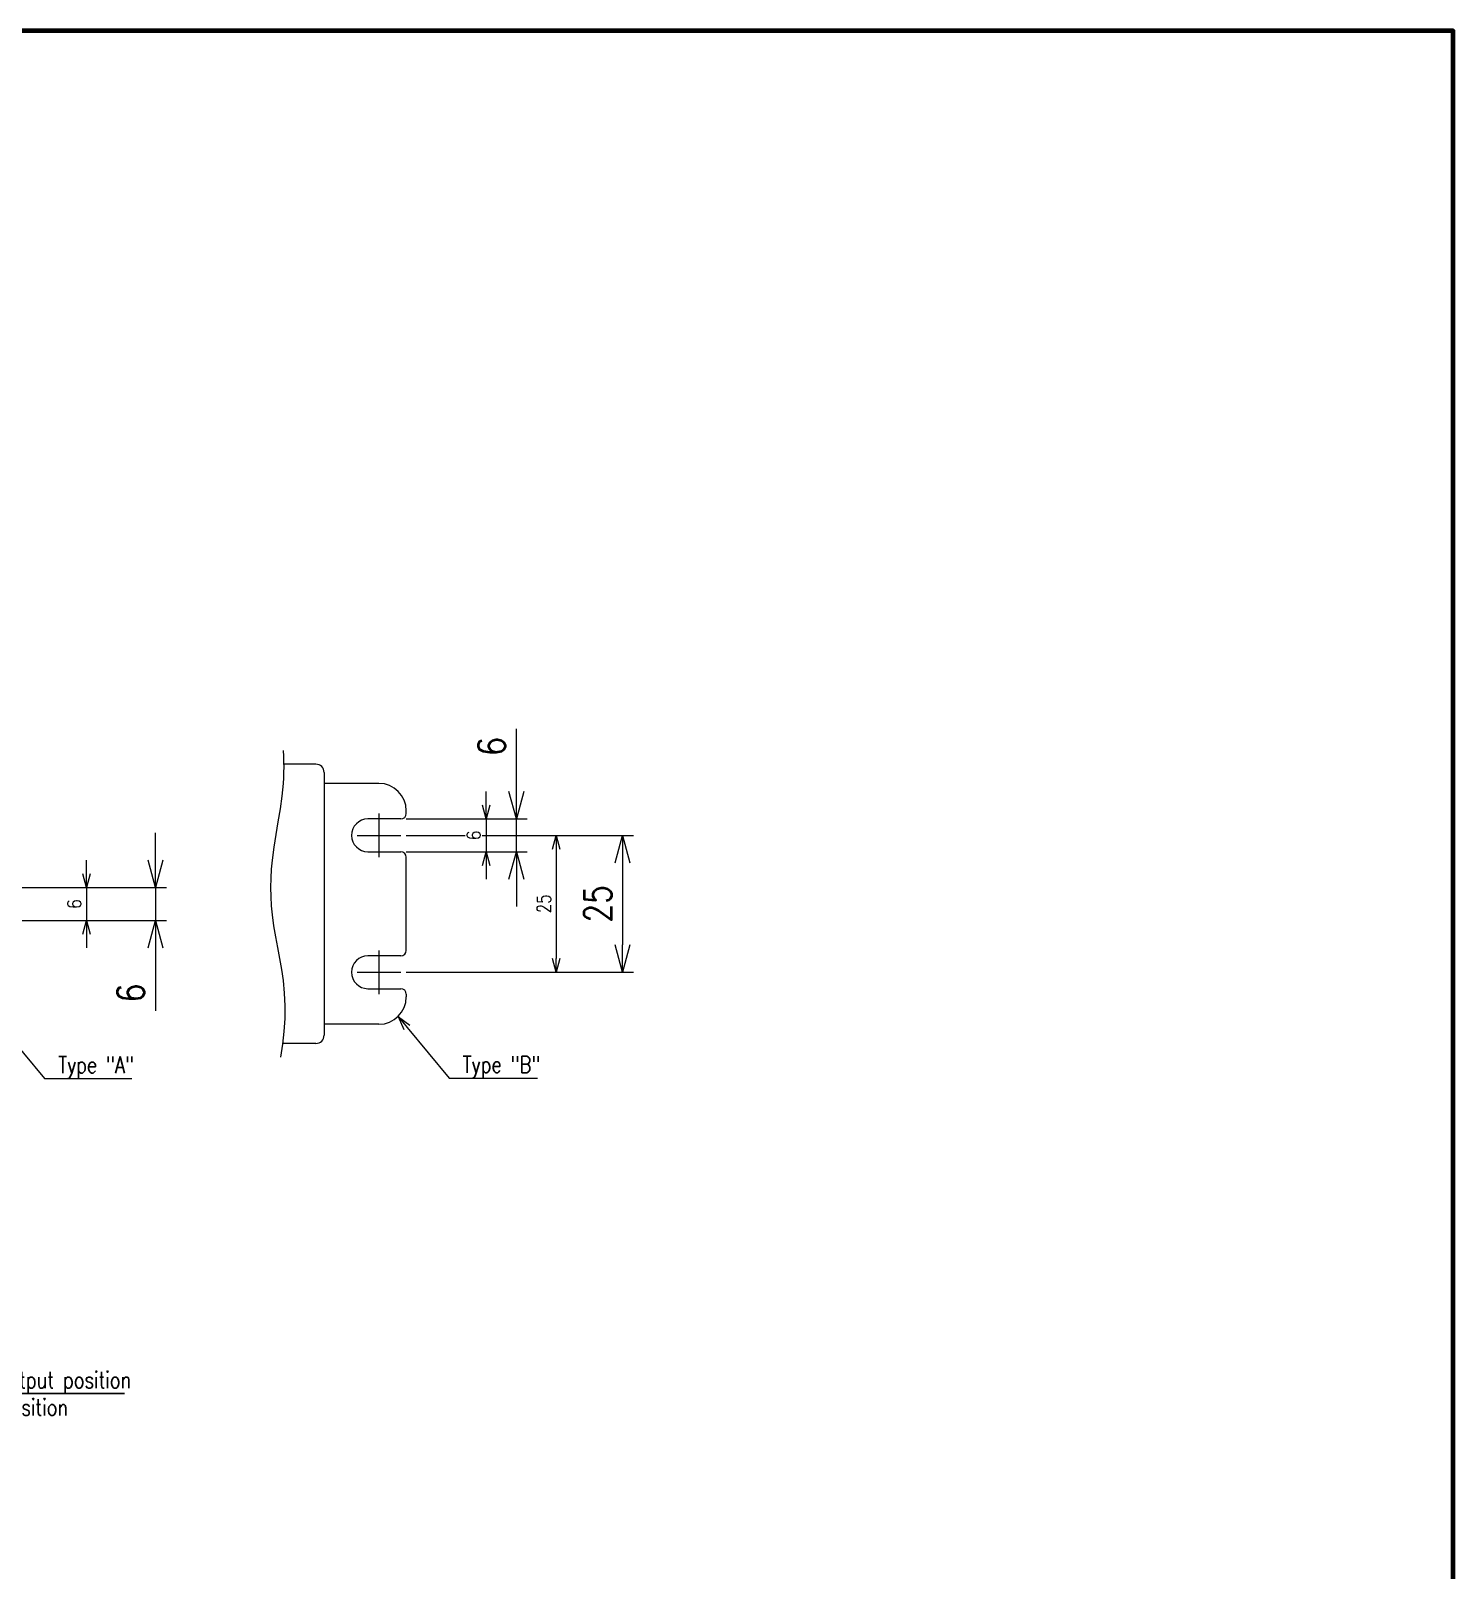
# Model space of a CAD drawing. Header units: millimetres. Extents: x 8 to 774, y 1 to 562.
# Drawn here: x 514.2 to 774, y 280.8 to 562 of the extents above; entities that cross this region are included whole.
import ezdxf
from ezdxf import colors
from ezdxf.entities.mleader import LeaderData, LeaderLine
from ezdxf.math import Vec2, Vec3

# ---------------------------------------------------------------- set-up
doc = ezdxf.new("R2010")
doc.units = ezdxf.units.MM
doc.layers.get('0').update_dxf_attribs({"lineweight": 9})
doc.layers.get('Defpoints').update_dxf_attribs({"lineweight": 9})
for name, color, linetype, lineweight in [('2KD_寸法1', 7, 'Continuous', 15), ('2KD_寸法1 @ 1', 7, 'Continuous', 15), ('2KD_寸法1 @ 2', 7, 'Continuous', 15), ('2KD_寸法１', 7, 'Continuous', 15), ('2KD_寸法１ @ 1', 7, 'Continuous', 15), ('2KD_寸法１ @ 2', 7, 'Continuous', 15), ('AUX', 7, 'Continuous', 40)]:
    doc.layers.add(name, color=color, linetype=linetype, lineweight=lineweight)
doc.styles.get("Standard").update_dxf_attribs({"font": 'simplex.shx', "width": 0.8, "bigfont": 'extfont.shx'})
doc.dimstyles.new('KD-STD', dxfattribs={"dimscale": 0, "dimtxt": 2.5, "dimasz": 2.5, "dimexe": 1, "dimexo": 1, "dimgap": 1, "dimtad": 1, "dimdsep": 46, "dimtxsty": 'Standard', "dimblk": 'OPEN30', "dimcen": 0, "dimadec": 0, "dimazin": 0, "dimtfac": 1, "dimtmove": 0, "dimatfit": 3, "dimldrblk": 'OPEN30', "dimfxl": 1, "dimtfill": 1, "dimtolj": 1, "dimtzin": 0, "dimlwd": 15, "dimlwe": 15, "dimarcsym": 0})

# ---------------------------------------------------------------- blocks, each defined once
blk = doc.blocks.new('_Open30')
at = {"lineweight": -2}
for p, q in [((-1, 0.26794919), (0, 0)), ((0, 0), (-1, -0.26794919)), ((0, 0), (-1, 0))]:
    blk.add_line(p, q, dxfattribs=at)
blk = doc.blocks.new('*D75')
at = {"layer": '2KD_寸法1', "color": 0, "lineweight": 15}
for p, q in [((524.423282329732, 407.979022340523), (524.423282329732, 410.479022340523)), ((508.8210916507225, 405.479022340523), (525.423282329732, 405.479022340523)), ((524.423282329732, 405.479022340523), (524.423282329732, 399.4790223405231)), ((508.8210916507225, 399.4790223405231), (525.423282329732, 399.4790223405231)), ((524.423282329732, 396.9790223405231), (524.423282329732, 394.4790223405231))]:
    blk.add_line(p, q, dxfattribs=at)
at = {"layer": 'Defpoints', "color": 0}
for p in [(507.8210916507226, 405.479022340523), (507.8210916507226, 399.4790223405231), (524.423282329732, 399.4790223405231)]:
    blk.add_point(p, dxfattribs=at)
at = {"layer": '2KD_寸法1', "color": 0, "lineweight": 15, "xscale": 2.5, "yscale": 2.5, "zscale": 2.5}
for p, rotation in [((524.423282329732, 405.479022340523), 270), ((524.423282329732, 399.4790223405231), 90)]:
    blk.add_blockref('_Open30', p, dxfattribs=dict(at, rotation=rotation))
at = {"layer": '2KD_寸法1', "color": 0, "insert": (522.1732823297319, 402.4790223405231), "char_height": 2.5, "attachment_point": 5, "rotation": 90, "bg_fill": 3, "box_fill_scale": 1.1, "bg_fill_color": 9, "bg_fill_true_color": 13158600, "bg_fill_transparency": 4391198}
blk.add_mtext('\\A1;6', dxfattribs=at)
blk = doc.blocks.new('*D76')
at = {"layer": '2KD_寸法1', "color": 0, "lineweight": 15}
for p, q in [((537.0254730087415, 410.479022340523), (537.0254730087415, 415.479022340523)), ((509.8210916507225, 405.479022340523), (539.0254730087415, 405.479022340523)), ((537.0254730087415, 405.479022340523), (537.0254730087415, 399.4790223405231)), ((509.8210916507225, 399.4790223405231), (539.0254730087415, 399.4790223405231)), ((537.0254730087415, 394.4790223405231), (537.0254730087415, 383.0028318643326))]:
    blk.add_line(p, q, dxfattribs=at)
at = {"layer": 'Defpoints', "color": 0}
for p in [(507.8210916507226, 405.479022340523), (507.8210916507226, 399.4790223405231), (537.0254730087415, 399.4790223405231)]:
    blk.add_point(p, dxfattribs=at)
at = {"layer": '2KD_寸法1', "color": 0, "lineweight": 15, "xscale": 5, "yscale": 5, "zscale": 5}
for p, rotation in [((537.0254730087415, 405.479022340523), 270), ((537.0254730087415, 399.4790223405231), 90)]:
    blk.add_blockref('_Open30', p, dxfattribs=dict(at, rotation=rotation))
at = {"layer": '2KD_寸法1', "color": 0, "insert": (532.5254730087414, 386.2409271024279), "char_height": 5, "attachment_point": 5, "rotation": 90, "bg_fill": 3, "box_fill_scale": 1.1, "bg_fill_color": 9, "bg_fill_true_color": 13158600, "bg_fill_transparency": 4391270}
blk.add_mtext('\\A1;6', dxfattribs=at)
blk = doc.blocks.new('*D87')
at = {"layer": '2KD_寸法１', "color": 0, "lineweight": 15}
for p, q in [((582.8146780798972, 415.029022340523), (611.2065820138793, 415.029022340523)), ((610.2065820138793, 412.529022340523), (610.2065820138793, 392.5290223405231)), ((582.8146780798972, 390.0290223405231), (611.2065820138793, 390.0290223405231))]:
    blk.add_line(p, q, dxfattribs=at)
at = {"layer": 'Defpoints', "color": 0}
for p in [(581.8146780798972, 415.029022340523), (581.8146780798972, 390.0290223405231), (610.2065820138793, 390.0290223405231)]:
    blk.add_point(p, dxfattribs=at)
at = {"layer": '2KD_寸法１', "color": 0, "lineweight": 15, "xscale": 2.5, "yscale": 2.5, "zscale": 2.5}
for p, rotation in [((610.2065820138793, 415.029022340523), 90), ((610.2065820138793, 390.0290223405231), 270)]:
    blk.add_blockref('_Open30', p, dxfattribs=dict(at, rotation=rotation))
at = {"layer": '2KD_寸法１', "color": 0, "insert": (607.9565820138791, 402.5290223405231), "char_height": 2.5, "attachment_point": 5, "rotation": 90, "bg_fill": 3, "box_fill_scale": 1.1, "bg_fill_color": 9, "bg_fill_true_color": 13158600, "bg_fill_transparency": 4391718}
blk.add_mtext('\\A1;25', dxfattribs=at)
blk = doc.blocks.new('*D91')
at = {"layer": '2KD_寸法１', "color": 0, "lineweight": 15}
for p, q in [((583.8146780798972, 415.029022340523), (624.2903086286306, 415.029022340523)), ((622.2903086286306, 410.029022340523), (622.2903086286306, 395.0290223405231)), ((583.8146780798972, 390.0290223405231), (624.2903086286306, 390.0290223405231))]:
    blk.add_line(p, q, dxfattribs=at)
at = {"layer": 'Defpoints', "color": 0}
for p in [(581.8146780798972, 415.029022340523), (581.8146780798972, 390.0290223405231), (622.2903086286306, 390.0290223405231)]:
    blk.add_point(p, dxfattribs=at)
at = {"layer": '2KD_寸法１', "color": 0, "lineweight": 15, "xscale": 5, "yscale": 5, "zscale": 5}
for p, rotation in [((622.2903086286306, 415.029022340523), 90), ((622.2903086286306, 390.0290223405231), 270)]:
    blk.add_blockref('_Open30', p, dxfattribs=dict(at, rotation=rotation))
at = {"layer": '2KD_寸法１', "color": 0, "insert": (617.7903086286304, 402.5290223405231), "char_height": 5, "attachment_point": 5, "rotation": 90, "bg_fill": 3, "box_fill_scale": 1.1, "bg_fill_color": 9, "bg_fill_true_color": 13158600, "bg_fill_transparency": 4391050}
blk.add_mtext('\\A1;25', dxfattribs=at)
blk = doc.blocks.new('*D88')
at = {"layer": '2KD_寸法１', "color": 0, "lineweight": 15}
for p, q in [((597.374965398297, 420.529022340523), (597.374965398297, 423.029022340523)), ((582.8146780798972, 418.029022340523), (598.374965398297, 418.029022340523)), ((597.374965398297, 418.029022340523), (597.374965398297, 412.029022340523)), ((582.8146780798972, 412.029022340523), (598.374965398297, 412.029022340523)), ((597.374965398297, 409.529022340523), (597.374965398297, 407.029022340523))]:
    blk.add_line(p, q, dxfattribs=at)
at = {"layer": 'Defpoints', "color": 0}
for p in [(581.8146780798972, 418.029022340523), (581.8146780798972, 412.029022340523), (597.374965398297, 412.029022340523)]:
    blk.add_point(p, dxfattribs=at)
at = {"layer": '2KD_寸法１', "color": 0, "lineweight": 15, "xscale": 2.5, "yscale": 2.5, "zscale": 2.5}
for p, rotation in [((597.374965398297, 418.029022340523), 270), ((597.374965398297, 412.029022340523), 90)]:
    blk.add_blockref('_Open30', p, dxfattribs=dict(at, rotation=rotation))
at = {"layer": '2KD_寸法１', "color": 0, "insert": (595.1249653982968, 415.0290223405231), "char_height": 2.5, "attachment_point": 5, "rotation": 90, "bg_fill": 3, "box_fill_scale": 1.1, "bg_fill_color": 9, "bg_fill_true_color": 13158600, "bg_fill_transparency": 4391466}
blk.add_mtext('\\A1;6', dxfattribs=at)
blk = doc.blocks.new('*D90')
at = {"layer": '2KD_寸法１', "color": 0, "lineweight": 15}
for p, q in [((602.9113517345596, 423.029022340523), (602.9113517345596, 434.5052128167135)), ((583.8146780798972, 418.029022340523), (604.9113517345595, 418.029022340523)), ((602.9113517345596, 412.029022340523), (602.9113517345596, 418.029022340523)), ((583.8146780798972, 412.029022340523), (604.9113517345595, 412.029022340523)), ((602.9113517345596, 407.029022340523), (602.9113517345596, 402.029022340523))]:
    blk.add_line(p, q, dxfattribs=at)
at = {"layer": 'Defpoints', "color": 0}
for p in [(581.8146780798972, 418.029022340523), (581.8146780798972, 412.029022340523), (602.9113517345596, 412.029022340523)]:
    blk.add_point(p, dxfattribs=at)
at = {"layer": '2KD_寸法１', "color": 0, "lineweight": 15, "xscale": 5, "yscale": 5, "zscale": 5}
for p, rotation in [((602.9113517345596, 418.029022340523), 270), ((602.9113517345596, 412.029022340523), 90)]:
    blk.add_blockref('_Open30', p, dxfattribs=dict(at, rotation=rotation))
at = {"layer": '2KD_寸法１', "color": 0, "insert": (598.4113517345595, 431.2671175786183), "char_height": 5, "attachment_point": 5, "rotation": 90, "bg_fill": 3, "box_fill_scale": 1.1, "bg_fill_color": 9, "bg_fill_true_color": 13158600, "bg_fill_transparency": 4391282}
blk.add_mtext('\\A1;6', dxfattribs=at)
blk = doc.blocks.new('A$C77025DBF')
for p, q in [((-1.499999999999884, 25.5), (-7.499999999999886, 25.5)), ((0, 24), (0, -24)), ((10.00000000000028, 22), (0, 22)), ((15.00000000000011, 16.5), (15.00000000000011, 17)), ((14.00000000000011, 15.5), (8, 15.5)), ((10.00000000000028, 16.5), (10.00000000000028, 8.5)), ((6.000000000000282, 12.5), (14.00000000000011, 12.5)), ((8, 9.5), (14.00000000000011, 9.5)), ((15.00000000000011, -8.5), (15.00000000000011, 8.5)), ((14.00000000000011, -9.5), (8, -9.5)), ((10.00000000000028, -8.5), (10.00000000000028, -16.5)), ((6.000000000000282, -12.5), (14.00000000000011, -12.5)), ((8, -15.5), (14.00000000000011, -15.5)), ((15.00000000000011, -16.5), (15.00000000000011, -17)), ((10.00000000000028, -22), (0, -22)), ((-1.499999999999884, -25.5), (-7.499999999999886, -25.5))]:
    blk.add_line(p, q)
blk.add_lwpolyline([(-7.499999999999886, 28), (-7.439099999999883, 26.9948999881745), (-7.402599999999947, 25.99189996719355), (-7.390399999999997, 24.99080002307886), (-7.402599999999947, 23.99189996719355), (-7.439099999999883, 22.99489998817449), (-7.499999999999886, 22), (-7.733199999999897, 19.66250002384191), (-8.060899999999947, 17.332200050354), (-8.442299999999875, 15.00499999523157), (-8.836499999999717, 12.67659997940058), (-9.202699999999991, 10.34300005435949), (-9.5, 8), (-9.648599999999758, 6.335999965667781), (-9.74029999999999, 4.667700052261409), (-9.773299999999947, 2.997400045394897), (-9.74549999999988, 1.327800035476684), (-9.655099999999948, -0.3387999534606934), (-9.5, -2), (-9.227399999999989, -4.011100053787173), (-8.887999999999748, -6.013700008392277), (-8.513699999999744, -8.010699987411499), (-8.136499999999955, -10.00530004501331), (-7.78789999999975, -12.00069999694818), (-7.499999999999886, -14), (-7.276899999999955, -16.3101999759674), (-7.176399999999942, -18.62960004806524), (-7.198399999999764, -20.95829999446875), (-7.343099999999878, -23.2963000535965), (-7.610299999999995, -25.64349997043616), (-7.999999999999886, -28)])
for centre, radius, start, end in [((-1.499999999999884, 24), 1.5, 0, 90), ((10.00000000000028, 17), 5, 0, 90), ((8, 12.5), 3, 90, 270), ((14.00000000000011, 16.5), 1, 270, 0), ((14.00000000000011, 8.5), 1, 0, 90), ((8, -12.5), 3, 90, 270), ((14.00000000000011, -8.5), 1, 270, 0), ((14.00000000000011, -16.5), 1, 0, 90), ((10.00000000000028, -17), 5, 270, 0), ((-1.499999999999884, -24), 1.5, 270, 0)]:
    blk.add_arc(centre, radius, start, end)
blk = doc.blocks.new('*U100')
at = {"layer": '2KD_寸法1 @ 1'}
dim = blk.add_linear_dim(base=(524.423282329732, 399.4790223405231), p1=(507.8210916507226, 405.479022340523), p2=(507.8210916507226, 399.4790223405231), angle=90, dimstyle='KD-STD', override={"dimscale": 1, "dimtix": 0, "dimtofl": 1, "dimtmove": 0, "dimatfit": 3}, dxfattribs=at)
dim.commit()
dim.dimension.update_dxf_attribs({"geometry": '*D75', "text_midpoint": (522.1732823297319, 402.4790223405231)})
at = {"layer": '2KD_寸法1 @ 2'}
dim = blk.add_linear_dim(base=(537.0254730087415, 399.4790223405231), p1=(507.8210916507226, 405.479022340523), p2=(507.8210916507226, 399.4790223405231), angle=90, dimstyle='KD-STD', override={"dimscale": 2, "dimtix": 0, "dimtofl": 1, "dimtmove": 0, "dimatfit": 3}, dxfattribs=at)
dim.commit()
dim.dimension.update_dxf_attribs({"geometry": '*D76', "text_midpoint": (532.5254730087414, 386.2409271024279)})
blk = doc.blocks.new('*U103')
at = {"layer": '2KD_寸法１ @ 1'}
dim = blk.add_linear_dim(base=(610.2065820138793, 390.0290223405231), p1=(581.8146780798972, 415.029022340523), p2=(581.8146780798972, 390.0290223405231), angle=90, dimstyle='KD-STD', override={"dimscale": 1, "dimtix": 0, "dimtofl": 1, "dimtmove": 0, "dimatfit": 3}, dxfattribs=at)
dim.commit()
dim.dimension.update_dxf_attribs({"geometry": '*D87', "text_midpoint": (607.9565820138791, 402.5290223405231)})
at = {"layer": '2KD_寸法１ @ 2'}
dim = blk.add_linear_dim(base=(622.2903086286306, 390.0290223405231), p1=(581.8146780798972, 415.029022340523), p2=(581.8146780798972, 390.0290223405231), angle=90, dimstyle='KD-STD', override={"dimscale": 2, "dimtix": 0, "dimtofl": 1, "dimtmove": 0, "dimatfit": 3}, dxfattribs=at)
dim.commit()
dim.dimension.update_dxf_attribs({"geometry": '*D91', "text_midpoint": (617.7903086286304, 402.5290223405231)})
blk = doc.blocks.new('*U104')
at = {"layer": '2KD_寸法１ @ 1'}
dim = blk.add_linear_dim(base=(597.374965398297, 412.029022340523), p1=(581.8146780798972, 418.029022340523), p2=(581.8146780798972, 412.029022340523), angle=90, dimstyle='KD-STD', override={"dimscale": 1, "dimtix": 0, "dimtofl": 1, "dimtmove": 0, "dimatfit": 3}, dxfattribs=at)
dim.commit()
dim.dimension.update_dxf_attribs({"geometry": '*D88', "text_midpoint": (595.1249653982968, 415.0290223405231)})
at = {"layer": '2KD_寸法１ @ 2'}
dim = blk.add_linear_dim(base=(602.9113517345596, 412.029022340523), p1=(581.8146780798972, 418.029022340523), p2=(581.8146780798972, 412.029022340523), angle=90, dimstyle='KD-STD', override={"dimscale": 2, "dimtix": 0, "dimtofl": 1, "dimtmove": 0, "dimatfit": 3}, dxfattribs=at)
dim.commit()
dim.dimension.update_dxf_attribs({"geometry": '*D90', "text_midpoint": (602.9113517345595, 431.2671175786183), "dimtype": 128})

msp = doc.modelspace()

# ---------------------------------------------------------------- linework, layer by layer
at = {"layer": 'AUX', "lineweight": 70}
msp.add_lwpolyline([(7.999999516561731, 8.00000049832715), (773.9999995165617, 8.00000049832715), (773.9999995165617, 562.000000498327), (7.999999516561731, 562.000000498327)], close=True, dxfattribs=at)

# ---------------------------------------------------------------- leaders
at = {"layer": '2KD_寸法１ @ 1'}
ml = msp.add_multileader_mtext('Standard', dxfattribs=at)
ml.set_content('Type "B"', color=256)
ml.set_leader_properties(lineweight=15)
ml.set_arrow_properties(name='OPEN30')
ml.build(insert=Vec2(0, 0))
ml.multileader.update_dxf_attribs({"text_left_attachment_type": 6, "text_right_attachment_type": 6, "dogleg_length": 1.5, "arrow_head_size": 2.5})
ctx = ml.context
ctx.base_point, ctx.char_height, ctx.arrow_head_size, ctx.landing_gap_size, ctx.plane_origin = Vec3(592.1278056768084, 370.6721516920325), 3, 2.5, 1, Vec3(578.1098331703542, 383.1901241984868)
ctx.left_attachment, ctx.right_attachment = 6, 6
notes = []
notes.append((ctx, [(0, (1, 1, 0), (590.6278056768083, 370.6721516920325), (1, 0), 1.5, [(0, [(581.3839418975065, 381.883361225099)], 0, [])])]))
ctx.mtext.insert, ctx.mtext.flow_direction = Vec3(593.1278056768084, 374.6721516920325), 5
ml = msp.add_multileader_mtext('Standard', dxfattribs=at)
ml.set_content('Cable output position\\PRight-position', color=256)
ml.set_leader_properties()
ml.set_arrow_properties(name='OPEN30')
ml.build(insert=Vec2(0, 0))
ml.multileader.update_dxf_attribs({"text_left_attachment_type": 6, "text_right_attachment_type": 6, "dogleg_length": 1.5, "arrow_head_size": 2.5})
ctx = ml.context
ctx.base_point, ctx.char_height, ctx.arrow_head_size, ctx.landing_gap_size, ctx.plane_origin = Vec3(496.8161473276482, 313.0614312662319), 3, 2.5, 1, Vec3(475.5653071764455, 286.414866939632)
ctx.left_attachment, ctx.right_attachment = 6, 6
notes.append((ctx, [(0, (1, 1, 0), (495.3161473276482, 313.0614312662319), (1, 0), 1.5, [(0, [(475.5653071764455, 286.414866939632)], 0, [])])]))
ctx.mtext.insert, ctx.mtext.flow_direction = Vec3(497.8161473276482, 317.0614312662319), 5
for ctx, leaders in notes:
    for number, flags, end, landing, length, lines in leaders:
        leader = LeaderData()
        leader.index, (leader.has_last_leader_line, leader.has_dogleg_vector, leader.attachment_direction) = number, flags
        leader.last_leader_point, leader.dogleg_vector, leader.dogleg_length = Vec3(end), Vec3(landing), length
        for number, points, colour, breaks in lines:
            line = LeaderLine()
            line.index, line.vertices, line.color, line.breaks = number, Vec3.list(points), colors.encode_raw_color(colour), breaks
            leader.lines.append(line)
        ctx.leaders.append(leader)

# ---------------------------------------------------------------- next in the draw order: block references
at = {"layer": '2KD_寸法1'}
msp.add_blockref('*U100', (0, 0), dxfattribs=at)
at = {"layer": '2KD_寸法１'}
msp.add_blockref('*U103', (0, 0), dxfattribs=at)

# ---------------------------------------------------------------- next in the draw order: block references
msp.add_blockref('*U104', (0, 0), dxfattribs=at)

# ---------------------------------------------------------------- next in the draw order: leaders
at = {"layer": '2KD_寸法１ @ 1'}
ml = msp.add_multileader_mtext('Standard', dxfattribs=at)
ml.set_content('Type "A"', color=256)
ml.set_leader_properties(lineweight=15)
ml.set_arrow_properties(name='OPEN30')
ml.build(insert=Vec2(0, 0))
ml.multileader.update_dxf_attribs({"text_left_attachment_type": 6, "text_right_attachment_type": 6, "dogleg_length": 1.5, "arrow_head_size": 2.5})
ctx = ml.context
ctx.base_point, ctx.char_height, ctx.arrow_head_size, ctx.landing_gap_size, ctx.plane_origin = Vec3(518.2482530320978, 370.6172762768071), 3, 2.5, 1, Vec3(504.2302805256435, 383.1352487832614)
ctx.left_attachment, ctx.right_attachment = 6, 6
notes = []
notes.append((ctx, [(0, (1, 1, 0), (516.7482530320978, 370.6172762768071), (1, 0), 1.5, [(0, [(507.5043892527959, 381.8284858098736)], 0, [])])]))
ctx.mtext.insert, ctx.mtext.flow_direction = Vec3(519.2482530320978, 374.6172762768071), 5
for ctx, leaders in notes:
    for number, flags, end, landing, length, lines in leaders:
        leader = LeaderData()
        leader.index, (leader.has_last_leader_line, leader.has_dogleg_vector, leader.attachment_direction) = number, flags
        leader.last_leader_point, leader.dogleg_vector, leader.dogleg_length = Vec3(end), Vec3(landing), length
        for number, points, colour, breaks in lines:
            line = LeaderLine()
            line.index, line.vertices, line.color, line.breaks = number, Vec3.list(points), colors.encode_raw_color(colour), breaks
            leader.lines.append(line)
        ctx.leaders.append(leader)

# ---------------------------------------------------------------- next in the draw order: block references
msp.add_blockref('A$C77025DBF', (567.8146780798971, 402.529022340523))

doc.saveas('drawing.dxf')
